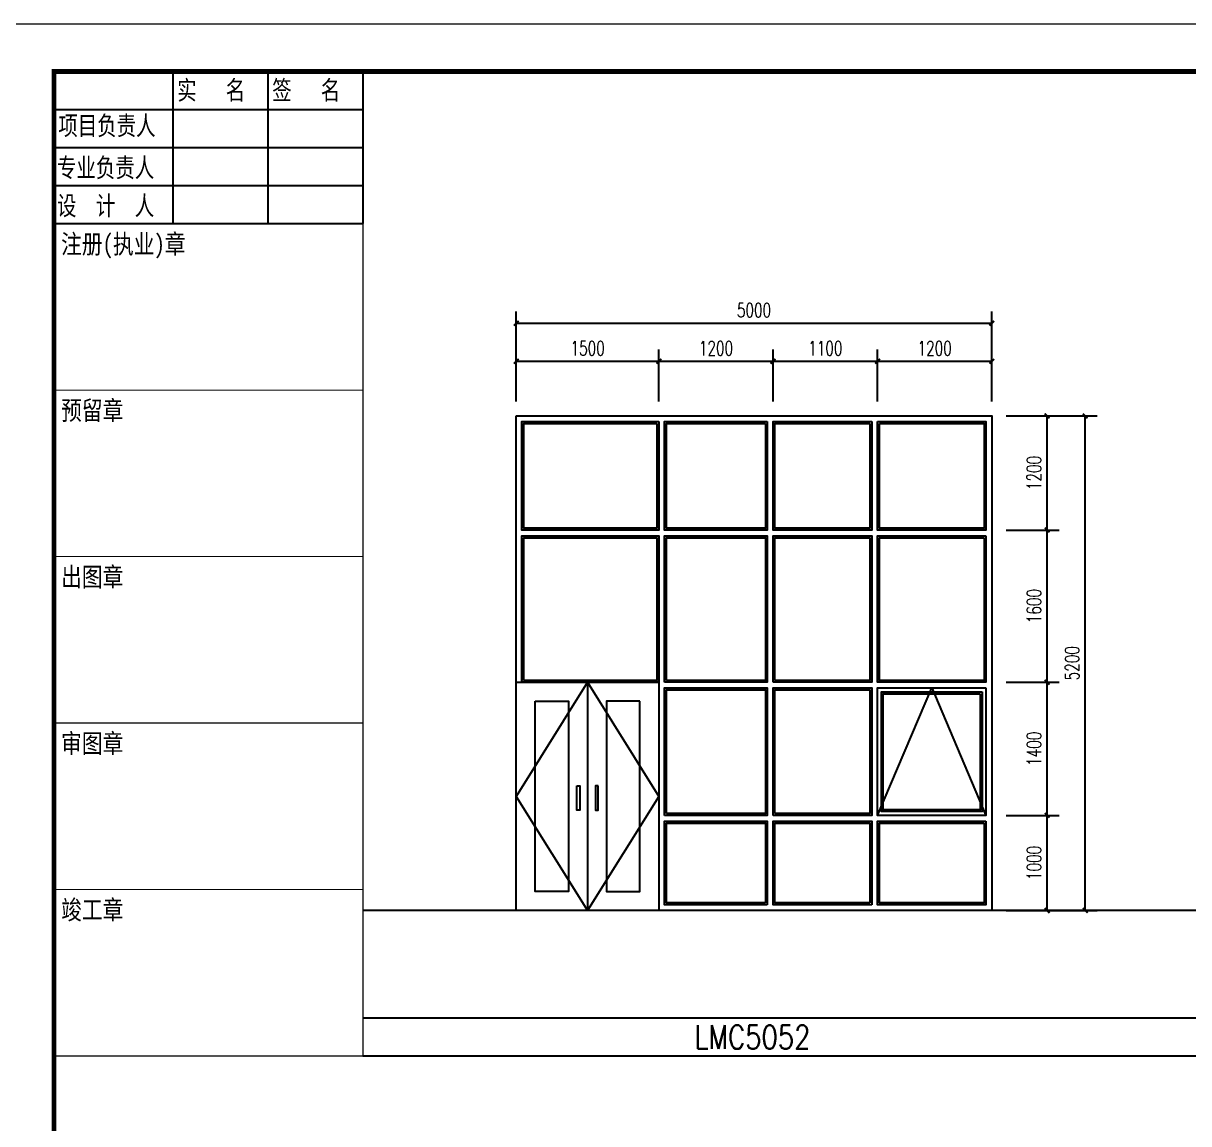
# Model space of a CAD drawing. Extents: x 1738711 to 2346805, y 1189731 to 2516152.
# Drawn here: x 2024911 to 2037167, y 1301608 to 1313176 of the extents above; entities that cross this region are included whole.
import ezdxf
from ezdxf.enums import TextEntityAlignment as Align

# ---------------------------------------------------------------- set-up
doc = ezdxf.new("R2010")
doc.units = 0
doc.header["$LTSCALE"] = 1000
doc.header["$MEASUREMENT"] = 0
doc.linetypes.add('复件 140224通州运河二期售楼部条件图_t3$0$X-ME SHAFT SH$0$X-B2$0$WATER_LINE', pattern=[0])
for name, color, linetype in [('DOTE', 1, 'Continuous'), ('PUB_DIM', 3, 'Continuous'), ('PUB_TEXT', 7, 'Continuous'), ('TK', 4, 'Continuous'), ('WINDOW', 144, 'Continuous'), ('看线', 8, 'Continuous')]:
    doc.layers.add(name, color=color, linetype=linetype)
doc.styles.add('_TCH_DIM_T3', font='SIMPLEX', dxfattribs={"width": 0.705882, "bigfont": 'GBCBIG'})
doc.styles.add('HZ', font='rs', dxfattribs={"bigfont": 'hztxt'})
doc.styles.add('宋体', font='SIMSUN.TTF', dxfattribs={"width": 0.75})
doc.dimstyles.new('_TCH_ARCH&&50', dxfattribs={"dimtxt": 148.75, "dimasz": 50, "dimexe": 125, "dimexo": 150, "dimgap": 63.125, "dimtad": 1, "dimdec": 0, "dimzin": 0, "dimdsep": 46, "dimtxsty": '_TCH_DIM_T3', "dimblk": 'ARCHTICK', "dimcen": 0.09, "dimclrt": 7, "dimazin": 2, "dimtfac": 1, "dimtdec": 0, "dimtix": 1, "dimtmove": 2, "dimatfit": 3, "dimfxl": 50, "dimtolj": 1, "dimtzin": 0, "dimarcsym": 0})

# ---------------------------------------------------------------- blocks, each defined once
blk = doc.blocks.new('jrtsthjterherhr')
at = {"layer": 'WINDOW', "linetype": '复件 140224通州运河二期售楼部条件图_t3$0$X-ME SHAFT SH$0$X-B2$0$WATER_LINE'}
blk.add_line((2013263, 1274288), (2013263, 1271888), dxfattribs=at)
at = {"layer": 'WINDOW', "color": 4, "linetype": '复件 140224通州运河二期售楼部条件图_t3$0$X-ME SHAFT SH$0$X-B2$0$WATER_LINE'}
blk.add_lwpolyline([(2012513, 1277088), (2017513, 1277088), (2017513, 1271888), (2012513, 1271888)], close=True, dxfattribs=at)
at = {"layer": 'WINDOW', "linetype": '复件 140224通州运河二期售楼部条件图_t3$0$X-ME SHAFT SH$0$X-B2$0$WATER_LINE'}
for points in [[(2014013, 1277028), (2014013, 1275888), (2012573, 1275888), (2012573, 1277028), (2014013, 1277028)], [(2015153, 1277028), (2015153, 1275888), (2014073, 1275888), (2014073, 1277028), (2015153, 1277028)], [(2016253, 1277028), (2016253, 1275888), (2015213, 1275888), (2015213, 1277028), (2016253, 1277028)], [(2016313, 1277028), (2017453, 1277028), (2017453, 1275888), (2016313, 1275888), (2016313, 1277028)], [(2012573, 1274288), (2012573, 1275828), (2014013, 1275828), (2014013, 1274288), (2012573, 1274288)], [(2014073, 1274288), (2014073, 1275828), (2015153, 1275828), (2015153, 1274288), (2014073, 1274288)], [(2015213, 1274288), (2015213, 1275828), (2016253, 1275828), (2016253, 1274288), (2015213, 1274288)], [(2017453, 1275828), (2017453, 1274288), (2016313, 1274288), (2016313, 1275828), (2017453, 1275828)], [(2014073, 1272888), (2014073, 1274228), (2015153, 1274228), (2015153, 1272888), (2014073, 1272888)], [(2015213, 1272888), (2015213, 1274228), (2016253, 1274228), (2016253, 1272888), (2015213, 1272888)], [(2017453, 1274228), (2017453, 1272888), (2016313, 1272888), (2016313, 1274228), (2017453, 1274228)], [(2015153, 1271948), (2014073, 1271948), (2014073, 1272828), (2015153, 1272828), (2015153, 1271948)], [(2016253, 1271948), (2015213, 1271948), (2015213, 1272828), (2016253, 1272828), (2016253, 1271948)], [(2017453, 1272828), (2017453, 1271948), (2016313, 1271948), (2016313, 1272828), (2017453, 1272828)]]:
    blk.add_lwpolyline(points, dxfattribs=at)
for points in [[(2013993, 1277008), (2013993, 1275908), (2012593, 1275908), (2012593, 1277008)], [(2015133, 1277008), (2015133, 1275908), (2014093, 1275908), (2014093, 1277008)], [(2016233, 1277008), (2016233, 1275908), (2015233, 1275908), (2015233, 1277008)], [(2016333, 1277008), (2017433, 1277008), (2017433, 1275908), (2016333, 1275908)], [(2012593, 1274308), (2012593, 1275808), (2013993, 1275808), (2013993, 1274308)], [(2014093, 1274308), (2014093, 1275808), (2015133, 1275808), (2015133, 1274308)], [(2015233, 1274308), (2015233, 1275808), (2016233, 1275808), (2016233, 1274308)], [(2017433, 1275808), (2017433, 1274308), (2016333, 1274308), (2016333, 1275808)], [(2014013, 1271888), (2012513, 1271888), (2012513, 1274288), (2014013, 1274288)], [(2014093, 1272908), (2014093, 1274208), (2015133, 1274208), (2015133, 1272908)], [(2015233, 1272908), (2015233, 1274208), (2016233, 1274208), (2016233, 1272908)], [(2017413, 1274188), (2017413, 1272928), (2016353, 1272928), (2016353, 1274188)], [(2017393, 1274168), (2017393, 1272948), (2016373, 1272948), (2016373, 1274168)], [(2012713, 1274088), (2013063, 1274088), (2013063, 1272088), (2012713, 1272088)], [(2013813, 1274088), (2013463, 1274088), (2013463, 1272088), (2013813, 1272088)], [(2015133, 1271968), (2014093, 1271968), (2014093, 1272808), (2015133, 1272808)], [(2016233, 1271968), (2015233, 1271968), (2015233, 1272808), (2016233, 1272808)], [(2017433, 1272808), (2017433, 1271968), (2016333, 1271968), (2016333, 1272808)]]:
    blk.add_lwpolyline(points, close=True, dxfattribs=at)
at = {"layer": '看线'}
for points in [[(2013263, 1274288), (2012513, 1273088), (2013263, 1271888)], [(2013263, 1274288), (2014013, 1273088), (2013263, 1271888)], [(2016313, 1272888), (2016883, 1274228), (2017453, 1272888)]]:
    blk.add_lwpolyline(points, dxfattribs=at)
for points in [[(2013150, 1273199), (2013182, 1273199), (2013182, 1272942), (2013150, 1272942)], [(2013376, 1273199), (2013345, 1273199), (2013345, 1272942), (2013376, 1272942)]]:
    blk.add_lwpolyline(points, close=True, dxfattribs=at)
blk = doc.blocks.new('章')
at = {"layer": 'TK', "color": 7, "const_width": 0.25}
for points in [[(0, 0), (65, 0), (65, -35), (0, -35)], [(0, -35), (65, -35), (65, -70), (0, -70)], [(0, -70), (65, -70), (65, -105), (0, -105)], [(0, -105), (65, -105), (65, -140), (0, -140)], [(0, -140), (65, -140), (65, -175), (0, -175)]]:
    blk.add_lwpolyline(points, close=True, dxfattribs=at)
at = {"layer": 'TK', "color": 7, "style": '宋体', "width": 0.8}
for s, p in [('注册(执业)章', (1.51, -6.28)), ('预留章', (1.51, -41.28)), ('出图章', (1.51, -76.28)), ('审图章', (1.51, -111.28)), ('竣工章', (1.51, -146.28))]:
    blk.add_text(s, height=4, dxfattribs=at).set_placement(p)
blk = doc.blocks.new('hjashrtahreahe')
for points in [[(2500, 58400), (9000, 58400)], [(2500, 58400), (2500, 55200)], [(5000, 58400), (5000, 55200)], [(7000, 58400), (7000, 55200)], [(9000, 58400), (9000, 55200)], [(2500, 57600), (9000, 57600)], [(2500, 56800), (9000, 56800)], [(2500, 56000), (9000, 56000)], [(2500, 55200), (9000, 55200)]]:
    blk.add_lwpolyline(points)
at = {"layer": 'TK', "color": 7, "const_width": 25}
for points in [[(0, 59400), (84100, 59400), (84100, 0), (0, 0)], [(9000, 55200), (2500, 55200), (2500, 58400), (9000, 58400)]]:
    blk.add_lwpolyline(points, close=True, dxfattribs=at)
at = {"layer": 'TK', "color": 3, "const_width": 100}
blk.add_lwpolyline([(2500, 1000), (2500, 58400), (83100, 58400), (83100, 1000)], close=True, dxfattribs=at)
at = {"xscale": 100, "yscale": 100, "zscale": 100}
blk.add_blockref('章', (2500, 55200), dxfattribs=at)
at = {"style": '宋体', "width": 0.75}
for s, p in [('实   名', (5092, 57806)), ('签   名', (7092, 57806)), ('项目负责人', (2592, 57061)), ('专业负责人', (2565, 56178)), ('设  计  人', (2565, 55378))]:
    blk.add_text(s, height=400, dxfattribs=at).set_placement(p)
at = {"layer": 'TK', "style": '宋体', "width": 0.75}
for tag, height, p in [('项目负责人', 350, (6003, 57089)), ('专业负责人', 350, (6003, 56224)), ('设计人', 350, (6003, 55419)), ('版号1', 250, (77304, 22193)), ('时间1', 250, (82405, 22193)), ('版号2', 250, (77304, 21593)), ('时间2', 250, (82405, 21593)), ('版号3', 250, (77304, 20993)), ('时间3', 250, (82405, 20993)), ('建筑会签', 0.0001, (78978, 2403)), ('电气会签', 0.0001, (82128, 2403)), ('结构会签', 0.0001, (78978, 1803)), ('暖通会签', 0.0001, (82128, 1803)), ('给排水会签', 0.0001, (78978, 1250)), ('智能化会签', 0.0001, (82128, 1250))]:
    blk.add_attdef(tag, text='', height=height, dxfattribs=at).set_placement(p, align=Align.CENTER)
for tag, p in [('合作设计单位', (80816, 48986)), ('版号说明1', (79854, 22318)), ('版号说明2', (79854, 21718)), ('版号说明3', (79854, 21118)), ('浙江绿储科技有限公司', (80545, 16036)), ('百兆瓦级集中式熔盐储能关键', (80545, 14953)), ('设备研发及制造基地项目', (80545, 14603)), ('1#研发楼', (80545, 13636)), ('图名', (80545, 12436)), ('工程编号', (78978, 11461)), ('子项编号', (82128, 11461)), ('建筑', (78978, 10711)), ('图号', (82128, 10711)), ('施工图', (78978, 9961)), ('2023.03', (82128, 9961)), ('审定', (79353, 8461)), ('审核', (79353, 7711)), ('工程负责', (79353, 6961)), ('专业负责', (79353, 6211)), ('设计', (79353, 5461)), ('制图', (79353, 4711)), ('校对', (79353, 3961))]:
    blk.add_attdef(tag, text='', height=250, dxfattribs=at).set_placement(p, align=Align.MIDDLE_CENTER)
blk = doc.blocks.new('_ArchTick')
at = {"color": 0, "linetype": 'ByBlock', "const_width": 0.4}
blk.add_lwpolyline([(-0.5, -0.5), (0.5, 0.5)], dxfattribs=at)
blk = doc.blocks.new('*D718')
at = {"layer": 'Defpoints', "color": 0, "transparency": 16777216}
for p in [(2035096, 1310023), (2030096, 1309449), (2035096, 1309449)]:
    blk.add_point(p, dxfattribs=at)
at = {"layer": 'PUB_DIM', "color": 0, "lineweight": -2, "transparency": 16777216}
for p, q in [((2030096, 1309599), (2030096, 1310148)), ((2035096, 1309599), (2035096, 1310148)), ((2030096, 1310023), (2035096, 1310023))]:
    blk.add_line(p, q, dxfattribs=at)
at = {"layer": 'PUB_DIM', "color": 0, "lineweight": -2, "transparency": 16777216, "xscale": 50, "yscale": 50, "zscale": 50, "rotation": 180}
blk.add_blockref('_ArchTick', (2030096, 1310023), dxfattribs=at)
at = {"layer": 'PUB_DIM', "color": 0, "lineweight": -2, "transparency": 16777216, "xscale": 50, "yscale": 50, "zscale": 50}
blk.add_blockref('_ArchTick', (2035096, 1310023), dxfattribs=at)
at = {"layer": 'PUB_DIM', "color": 7, "transparency": 16777216, "insert": (2032596, 1310160), "char_height": 148.8, "attachment_point": 5, "style": '_TCH_DIM_T3'}
blk.add_mtext('\\A1;5000', dxfattribs=at)
blk = doc.blocks.new('*D719')
at = {"layer": 'Defpoints', "color": 0, "transparency": 16777216}
for p in [(2031596, 1309623), (2030096, 1309049), (2031596, 1309049)]:
    blk.add_point(p, dxfattribs=at)
at = {"layer": 'PUB_DIM', "color": 0, "lineweight": -2, "transparency": 16777216}
for p, q in [((2030096, 1309199), (2030096, 1309748)), ((2031596, 1309199), (2031596, 1309748)), ((2030096, 1309623), (2031596, 1309623))]:
    blk.add_line(p, q, dxfattribs=at)
at = {"layer": 'PUB_DIM', "color": 0, "lineweight": -2, "transparency": 16777216, "xscale": 50, "yscale": 50, "zscale": 50, "rotation": 180}
blk.add_blockref('_ArchTick', (2030096, 1309623), dxfattribs=at)
at = {"layer": 'PUB_DIM', "color": 0, "lineweight": -2, "transparency": 16777216, "xscale": 50, "yscale": 50, "zscale": 50}
blk.add_blockref('_ArchTick', (2031596, 1309623), dxfattribs=at)
at = {"layer": 'PUB_DIM', "color": 7, "transparency": 16777216, "insert": (2030846, 1309760), "char_height": 148.8, "attachment_point": 5, "style": '_TCH_DIM_T3'}
blk.add_mtext('\\A1;1500', dxfattribs=at)
blk = doc.blocks.new('*D720')
at = {"layer": 'Defpoints', "color": 0, "transparency": 16777216}
for p in [(2032796, 1309623), (2031596, 1309049), (2032796, 1309049)]:
    blk.add_point(p, dxfattribs=at)
at = {"layer": 'PUB_DIM', "color": 0, "lineweight": -2, "transparency": 16777216}
for p, q in [((2031596, 1309199), (2031596, 1309748)), ((2032796, 1309199), (2032796, 1309748)), ((2031596, 1309623), (2032796, 1309623))]:
    blk.add_line(p, q, dxfattribs=at)
at = {"layer": 'PUB_DIM', "color": 0, "lineweight": -2, "transparency": 16777216, "xscale": 50, "yscale": 50, "zscale": 50, "rotation": 180}
blk.add_blockref('_ArchTick', (2031596, 1309623), dxfattribs=at)
at = {"layer": 'PUB_DIM', "color": 0, "lineweight": -2, "transparency": 16777216, "xscale": 50, "yscale": 50, "zscale": 50}
blk.add_blockref('_ArchTick', (2032796, 1309623), dxfattribs=at)
at = {"layer": 'PUB_DIM', "color": 7, "transparency": 16777216, "insert": (2032196, 1309760), "char_height": 148.8, "attachment_point": 5, "style": '_TCH_DIM_T3'}
blk.add_mtext('\\A1;1200', dxfattribs=at)
blk = doc.blocks.new('*D721')
at = {"layer": 'Defpoints', "color": 0, "transparency": 16777216}
for p in [(2033896, 1309623), (2032796, 1309049), (2033896, 1309049)]:
    blk.add_point(p, dxfattribs=at)
at = {"layer": 'PUB_DIM', "color": 0, "lineweight": -2, "transparency": 16777216}
for p, q in [((2032796, 1309199), (2032796, 1309748)), ((2033896, 1309199), (2033896, 1309748)), ((2032796, 1309623), (2033896, 1309623))]:
    blk.add_line(p, q, dxfattribs=at)
at = {"layer": 'PUB_DIM', "color": 0, "lineweight": -2, "transparency": 16777216, "xscale": 50, "yscale": 50, "zscale": 50, "rotation": 180}
blk.add_blockref('_ArchTick', (2032796, 1309623), dxfattribs=at)
at = {"layer": 'PUB_DIM', "color": 0, "lineweight": -2, "transparency": 16777216, "xscale": 50, "yscale": 50, "zscale": 50}
blk.add_blockref('_ArchTick', (2033896, 1309623), dxfattribs=at)
at = {"layer": 'PUB_DIM', "color": 7, "transparency": 16777216, "insert": (2033346, 1309760), "char_height": 148.8, "attachment_point": 5, "style": '_TCH_DIM_T3'}
blk.add_mtext('\\A1;1100', dxfattribs=at)
blk = doc.blocks.new('*D722')
at = {"layer": 'Defpoints', "color": 0, "transparency": 16777216}
for p in [(2035096, 1309623), (2033896, 1309049), (2035096, 1309049)]:
    blk.add_point(p, dxfattribs=at)
at = {"layer": 'PUB_DIM', "color": 0, "lineweight": -2, "transparency": 16777216}
for p, q in [((2033896, 1309199), (2033896, 1309748)), ((2035096, 1309199), (2035096, 1309748)), ((2033896, 1309623), (2035096, 1309623))]:
    blk.add_line(p, q, dxfattribs=at)
at = {"layer": 'PUB_DIM', "color": 0, "lineweight": -2, "transparency": 16777216, "xscale": 50, "yscale": 50, "zscale": 50, "rotation": 180}
blk.add_blockref('_ArchTick', (2033896, 1309623), dxfattribs=at)
at = {"layer": 'PUB_DIM', "color": 0, "lineweight": -2, "transparency": 16777216, "xscale": 50, "yscale": 50, "zscale": 50}
blk.add_blockref('_ArchTick', (2035096, 1309623), dxfattribs=at)
at = {"layer": 'PUB_DIM', "color": 7, "transparency": 16777216, "insert": (2034496, 1309760), "char_height": 148.8, "attachment_point": 5, "style": '_TCH_DIM_T3'}
blk.add_mtext('\\A1;1200', dxfattribs=at)
blk = doc.blocks.new('*D723')
at = {"layer": 'Defpoints', "color": 0, "transparency": 16777216}
for p in [(2035496, 1309049), (2036079, 1309049), (2035496, 1303849)]:
    blk.add_point(p, dxfattribs=at)
at = {"layer": 'PUB_DIM', "color": 0, "lineweight": -2, "transparency": 16777216}
for p, q in [((2035646, 1309049), (2036204, 1309049)), ((2036079, 1303849), (2036079, 1309049)), ((2035646, 1303849), (2036204, 1303849))]:
    blk.add_line(p, q, dxfattribs=at)
at = {"layer": 'PUB_DIM', "color": 0, "lineweight": -2, "transparency": 16777216, "xscale": 50, "yscale": 50, "zscale": 50}
for p, rotation in [((2036079, 1309049), 90), ((2036079, 1303849), 270)]:
    blk.add_blockref('_ArchTick', p, dxfattribs=dict(at, rotation=rotation))
at = {"layer": 'PUB_DIM', "color": 7, "transparency": 16777216, "insert": (2035941, 1306449), "char_height": 148.8, "attachment_point": 5, "rotation": 90, "style": '_TCH_DIM_T3'}
blk.add_mtext('\\A1;5200', dxfattribs=at)
blk = doc.blocks.new('*D724')
at = {"layer": 'Defpoints', "color": 0, "transparency": 16777216}
for p in [(2035096, 1304849), (2035679, 1304849), (2035096, 1303849)]:
    blk.add_point(p, dxfattribs=at)
at = {"layer": 'PUB_DIM', "color": 0, "lineweight": -2, "transparency": 16777216}
for p, q in [((2035246, 1304849), (2035804, 1304849)), ((2035679, 1303849), (2035679, 1304849)), ((2035246, 1303849), (2035804, 1303849))]:
    blk.add_line(p, q, dxfattribs=at)
at = {"layer": 'PUB_DIM', "color": 0, "lineweight": -2, "transparency": 16777216, "xscale": 50, "yscale": 50, "zscale": 50}
for p, rotation in [((2035679, 1304849), 90), ((2035679, 1303849), 270)]:
    blk.add_blockref('_ArchTick', p, dxfattribs=dict(at, rotation=rotation))
at = {"layer": 'PUB_DIM', "color": 7, "transparency": 16777216, "insert": (2035541, 1304349), "char_height": 148.8, "attachment_point": 5, "rotation": 90, "style": '_TCH_DIM_T3'}
blk.add_mtext('\\A1;1000', dxfattribs=at)
blk = doc.blocks.new('*D725')
at = {"layer": 'Defpoints', "color": 0, "transparency": 16777216}
for p in [(2035096, 1306249), (2035679, 1306249), (2035096, 1304849)]:
    blk.add_point(p, dxfattribs=at)
at = {"layer": 'PUB_DIM', "color": 0, "lineweight": -2, "transparency": 16777216}
for p, q in [((2035246, 1306249), (2035804, 1306249)), ((2035679, 1304849), (2035679, 1306249)), ((2035246, 1304849), (2035804, 1304849))]:
    blk.add_line(p, q, dxfattribs=at)
at = {"layer": 'PUB_DIM', "color": 0, "lineweight": -2, "transparency": 16777216, "xscale": 50, "yscale": 50, "zscale": 50}
for p, rotation in [((2035679, 1306249), 90), ((2035679, 1304849), 270)]:
    blk.add_blockref('_ArchTick', p, dxfattribs=dict(at, rotation=rotation))
at = {"layer": 'PUB_DIM', "color": 7, "transparency": 16777216, "insert": (2035541, 1305549), "char_height": 148.8, "attachment_point": 5, "rotation": 90, "style": '_TCH_DIM_T3'}
blk.add_mtext('\\A1;1400', dxfattribs=at)
blk = doc.blocks.new('*D726')
at = {"layer": 'Defpoints', "color": 0, "transparency": 16777216}
for p in [(2035096, 1307849), (2035679, 1307849), (2035096, 1306249)]:
    blk.add_point(p, dxfattribs=at)
at = {"layer": 'PUB_DIM', "color": 0, "lineweight": -2, "transparency": 16777216}
for p, q in [((2035246, 1307849), (2035804, 1307849)), ((2035679, 1306249), (2035679, 1307849)), ((2035246, 1306249), (2035804, 1306249))]:
    blk.add_line(p, q, dxfattribs=at)
at = {"layer": 'PUB_DIM', "color": 0, "lineweight": -2, "transparency": 16777216, "xscale": 50, "yscale": 50, "zscale": 50}
for p, rotation in [((2035679, 1307849), 90), ((2035679, 1306249), 270)]:
    blk.add_blockref('_ArchTick', p, dxfattribs=dict(at, rotation=rotation))
at = {"layer": 'PUB_DIM', "color": 7, "transparency": 16777216, "insert": (2035541, 1307049), "char_height": 148.8, "attachment_point": 5, "rotation": 90, "style": '_TCH_DIM_T3'}
blk.add_mtext('\\A1;1600', dxfattribs=at)
blk = doc.blocks.new('*D727')
at = {"layer": 'Defpoints', "color": 0, "transparency": 16777216}
for p in [(2035096, 1309049), (2035679, 1309049), (2035096, 1307849)]:
    blk.add_point(p, dxfattribs=at)
at = {"layer": 'PUB_DIM', "color": 0, "lineweight": -2, "transparency": 16777216}
for p, q in [((2035246, 1309049), (2035804, 1309049)), ((2035679, 1307849), (2035679, 1309049)), ((2035246, 1307849), (2035804, 1307849))]:
    blk.add_line(p, q, dxfattribs=at)
at = {"layer": 'PUB_DIM', "color": 0, "lineweight": -2, "transparency": 16777216, "xscale": 50, "yscale": 50, "zscale": 50}
for p, rotation in [((2035679, 1309049), 90), ((2035679, 1307849), 270)]:
    blk.add_blockref('_ArchTick', p, dxfattribs=dict(at, rotation=rotation))
at = {"layer": 'PUB_DIM', "color": 7, "transparency": 16777216, "insert": (2035541, 1308449), "char_height": 148.8, "attachment_point": 5, "rotation": 90, "style": '_TCH_DIM_T3'}
blk.add_mtext('\\A1;1200', dxfattribs=at)

msp = doc.modelspace()

# ---------------------------------------------------------------- linework, layer by layer
at = {"layer": 'DOTE'}
msp.add_line((2062283.1, 1303848.8), (2028483.1, 1303848.8), dxfattribs=at)
at = {"layer": '看线', "ltscale": 3}
for p, q in [((2028483.1, 1302720.1), (2062283.1, 1302720.1)), ((2028483.1, 1302320.1), (2062283.1, 1302320.1))]:
    msp.add_line(p, q, dxfattribs=at)

# ---------------------------------------------------------------- block references
at = {"xscale": 0.5, "yscale": 0.5, "zscale": 0.5}
msp.add_blockref('hjashrtahreahe', (2023983.1, 1283470.1), dxfattribs=at)
msp.add_blockref('jrtsthjterherhr', (17582.6, 31960.6))

# ---------------------------------------------------------------- texts
at = {"layer": 'PUB_TEXT', "style": 'HZ', "width": 0.8}
msp.add_text('LMC5052', height=250, dxfattribs=at).set_placement((2031972.2, 1302393.1))

# ---------------------------------------------------------------- dimensions: what is measured, and where the dimension line sits
at = {"layer": 'PUB_DIM'}
for p1, p2, distance, picture, middle in [((2030095.9, 1309448.8), (2035095.9, 1309448.8), 574, '*D718', (2032595.9, 1310160.4)), ((2030095.9, 1309048.8), (2031595.9, 1309048.8), 574, '*D719', (2030845.9, 1309760.4)), ((2031595.9, 1309048.8), (2032795.9, 1309048.8), 574, '*D720', (2032195.9, 1309760.4)), ((2032795.9, 1309048.8), (2033895.9, 1309048.8), 574, '*D721', (2033345.9, 1309760.4)), ((2033895.9, 1309048.8), (2035095.9, 1309048.8), 574, '*D722', (2034495.9, 1309760.4)), ((2035095.9, 1307848.8), (2035095.9, 1309048.8), -582.9, '*D727', (2035541.3, 1308448.8)), ((2035495.9, 1303848.8), (2035495.9, 1309048.8), -582.9, '*D723', (2035941.3, 1306448.8)), ((2035095.9, 1306248.8), (2035095.9, 1307848.8), -582.9, '*D726', (2035541.3, 1307048.8)), ((2035095.9, 1304848.8), (2035095.9, 1306248.8), -582.9, '*D725', (2035541.3, 1305548.8)), ((2035095.9, 1303848.8), (2035095.9, 1304848.8), -582.9, '*D724', (2035541.3, 1304348.8))]:
    dim = msp.add_aligned_dim(p1=p1, p2=p2, distance=distance, dimstyle='_TCH_ARCH&&50', dxfattribs=at)
    dim.commit()
    dim.dimension.update_dxf_attribs({"geometry": picture, "text_midpoint": middle})

doc.saveas('drawing.dxf')
